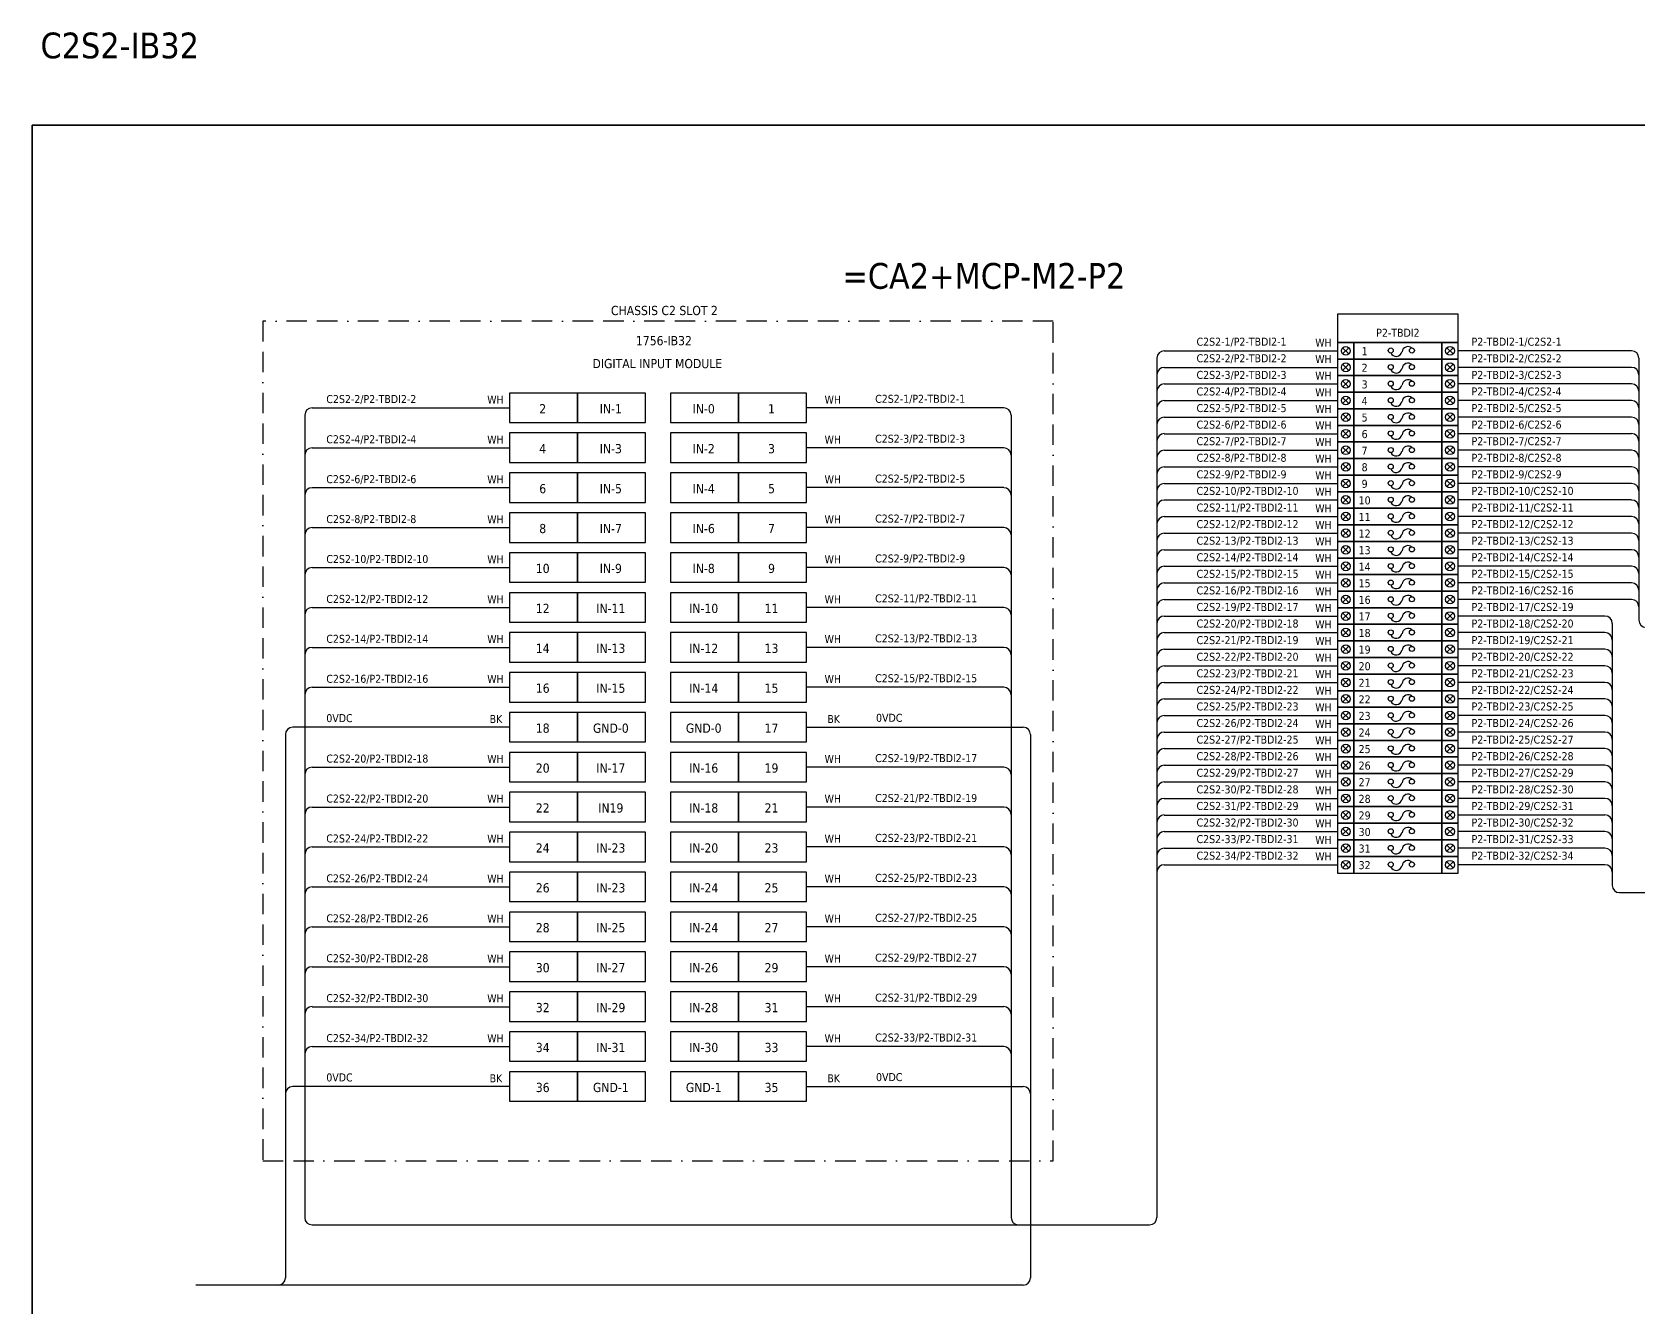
# Model space of a CAD drawing. Header units: millimetres. Extents: x 0 to 54213, y -3004 to 2820.
# Drawn here: x 8387 to 10385, y -1770 to -184 of the extents above; entities that cross this region are included whole.
import ezdxf
from ezdxf.enums import TextEntityAlignment as Align

# ---------------------------------------------------------------- set-up
doc = ezdxf.new("R2010")
doc.units = ezdxf.units.MM
doc.linetypes.add('BORDERX2', pattern=[88.9, 25.4, -12.7, 25.4, -12.7, 0, -12.7])
doc.layers.add('HELPPOINT', color=7, linetype='Continuous')
doc.layers.add('x01001-FrameArea', color=2, linetype='BORDERX2')
for name, color, linetype, lineweight in [('IE-EQUIP', 253, 'Continuous', 25), ('IE-WIRE', 7, 'Continuous', 25), ('power', 7, 'Continuous', 25)]:
    doc.layers.add(name, color=color, linetype=linetype, lineweight=lineweight)
doc.styles.add('Tahoma', font='')
doc.styles.get('Tahoma').set_extended_font_data('Tahoma')

msp = doc.modelspace()

# ---------------------------------------------------------------- linework, layer by layer
at = {"color": 1, "ltscale": 25.4}
for p, q in [((10023.8, -576.7), (10016.2, -584.4)), ((10016.2, -576.7), (10023.8, -584.4)), ((10145.9, -576.7), (10153.6, -584.4)), ((10153.6, -576.7), (10145.9, -584.4)), ((10023.8, -597.3), (10016.2, -605)), ((10016.2, -597.3), (10023.8, -605)), ((10145.9, -597.3), (10153.6, -605)), ((10153.6, -597.3), (10145.9, -605)), ((10023.8, -617.9), (10016.2, -625.6)), ((10016.2, -617.9), (10023.8, -625.6)), ((10145.9, -617.9), (10153.6, -625.6)), ((10153.6, -617.9), (10145.9, -625.6)), ((10023.8, -638.5), (10016.2, -646.2)), ((10016.2, -638.5), (10023.8, -646.2)), ((10145.9, -638.5), (10153.6, -646.2)), ((10153.6, -638.5), (10145.9, -646.2)), ((10023.8, -659.1), (10016.2, -666.8)), ((10016.2, -659.1), (10023.8, -666.8)), ((10145.9, -659.1), (10153.6, -666.8)), ((10153.6, -659.1), (10145.9, -666.8)), ((10023.8, -679.7), (10016.2, -687.4)), ((10016.2, -679.7), (10023.8, -687.4)), ((10145.9, -679.7), (10153.6, -687.4)), ((10153.6, -679.7), (10145.9, -687.4)), ((10023.8, -700.4), (10016.2, -708)), ((10016.2, -700.4), (10023.8, -708)), ((10145.9, -700.4), (10153.6, -708)), ((10153.6, -700.4), (10145.9, -708)), ((10023.8, -721), (10016.2, -728.6)), ((10016.2, -721), (10023.8, -728.6)), ((10145.9, -721), (10153.6, -728.6)), ((10153.6, -721), (10145.9, -728.6)), ((10023.8, -741.6), (10016.2, -749.3)), ((10016.2, -741.6), (10023.8, -749.3)), ((10145.9, -741.6), (10153.6, -749.3)), ((10153.6, -741.6), (10145.9, -749.3)), ((10023.8, -762.2), (10016.2, -769.9)), ((10016.2, -762.2), (10023.8, -769.9)), ((10145.9, -762.2), (10153.6, -769.9)), ((10153.6, -762.2), (10145.9, -769.9)), ((10023.8, -782.8), (10016.2, -790.5)), ((10016.2, -782.8), (10023.8, -790.5)), ((10145.9, -782.8), (10153.6, -790.5)), ((10153.6, -782.8), (10145.9, -790.5)), ((10023.8, -803.4), (10016.2, -811.1)), ((10016.2, -803.4), (10023.8, -811.1)), ((10145.9, -803.4), (10153.6, -811.1)), ((10153.6, -803.4), (10145.9, -811.1)), ((10023.8, -824), (10016.2, -831.7)), ((10016.2, -824), (10023.8, -831.7)), ((10145.9, -824), (10153.6, -831.7)), ((10153.6, -824), (10145.9, -831.7)), ((10023.8, -844.6), (10016.2, -852.3)), ((10016.2, -844.6), (10023.8, -852.3)), ((10145.9, -844.6), (10153.6, -852.3)), ((10153.6, -844.6), (10145.9, -852.3)), ((10023.8, -865.3), (10016.2, -872.9)), ((10016.2, -865.3), (10023.8, -872.9)), ((10145.9, -865.3), (10153.6, -872.9)), ((10153.6, -865.3), (10145.9, -872.9)), ((10023.8, -885.9), (10016.2, -893.5)), ((10016.2, -885.9), (10023.8, -893.5)), ((10145.9, -885.9), (10153.6, -893.5)), ((10153.6, -885.9), (10145.9, -893.5)), ((10023.8, -906.5), (10016.2, -914.1)), ((10016.2, -906.5), (10023.8, -914.1)), ((10145.9, -906.5), (10153.6, -914.1)), ((10153.6, -906.5), (10145.9, -914.1)), ((10023.8, -927.1), (10016.2, -934.8)), ((10016.2, -927.1), (10023.8, -934.8)), ((10145.9, -927.1), (10153.6, -934.8)), ((10153.6, -927.1), (10145.9, -934.8)), ((10023.8, -947.7), (10016.2, -955.4)), ((10016.2, -947.7), (10023.8, -955.4)), ((10145.9, -947.7), (10153.6, -955.4)), ((10153.6, -947.7), (10145.9, -955.4)), ((10023.8, -968.3), (10016.2, -976)), ((10016.2, -968.3), (10023.8, -976)), ((10145.9, -968.3), (10153.6, -976)), ((10153.6, -968.3), (10145.9, -976)), ((10023.8, -988.9), (10016.2, -996.6)), ((10016.2, -988.9), (10023.8, -996.6)), ((10145.9, -988.9), (10153.6, -996.6)), ((10153.6, -988.9), (10145.9, -996.6)), ((10023.8, -1009.5), (10016.2, -1017.2)), ((10016.2, -1009.5), (10023.8, -1017.2)), ((10145.9, -1009.5), (10153.6, -1017.2)), ((10153.6, -1009.5), (10145.9, -1017.2)), ((10023.8, -1030.1), (10016.2, -1037.8)), ((10016.2, -1030.1), (10023.8, -1037.8)), ((10145.9, -1030.1), (10153.6, -1037.8)), ((10153.6, -1030.1), (10145.9, -1037.8)), ((10023.8, -1050.8), (10016.2, -1058.4)), ((10016.2, -1050.8), (10023.8, -1058.4)), ((10145.9, -1050.8), (10153.6, -1058.4)), ((10153.6, -1050.8), (10145.9, -1058.4)), ((10023.8, -1071.4), (10016.2, -1079)), ((10016.2, -1071.4), (10023.8, -1079)), ((10145.9, -1071.4), (10153.6, -1079)), ((10153.6, -1071.4), (10145.9, -1079)), ((10023.8, -1092), (10016.2, -1099.7)), ((10016.2, -1092), (10023.8, -1099.7)), ((10145.9, -1092), (10153.6, -1099.7)), ((10153.6, -1092), (10145.9, -1099.7)), ((10023.8, -1112.6), (10016.2, -1120.3)), ((10016.2, -1112.6), (10023.8, -1120.3)), ((10145.9, -1112.6), (10153.6, -1120.3)), ((10153.6, -1112.6), (10145.9, -1120.3)), ((10023.8, -1133.2), (10016.2, -1140.9)), ((10016.2, -1133.2), (10023.8, -1140.9)), ((10145.9, -1133.2), (10153.6, -1140.9)), ((10153.6, -1133.2), (10145.9, -1140.9)), ((10023.8, -1153.8), (10016.2, -1161.5)), ((10016.2, -1153.8), (10023.8, -1161.5)), ((10145.9, -1153.8), (10153.6, -1161.5)), ((10153.6, -1153.8), (10145.9, -1161.5)), ((10023.8, -1174.4), (10016.2, -1182.1)), ((10016.2, -1174.4), (10023.8, -1182.1)), ((10145.9, -1174.4), (10153.6, -1182.1)), ((10153.6, -1174.4), (10145.9, -1182.1)), ((10023.8, -1195), (10016.2, -1202.7)), ((10016.2, -1195), (10023.8, -1202.7)), ((10145.9, -1195), (10153.6, -1202.7)), ((10153.6, -1195), (10145.9, -1202.7)), ((10023.8, -1215.7), (10016.2, -1223.3)), ((10016.2, -1215.7), (10023.8, -1223.3)), ((10145.9, -1215.7), (10153.6, -1223.3)), ((10153.6, -1215.7), (10145.9, -1223.3))]:
    msp.add_line(p, q, dxfattribs=at)
at = {"color": 4, "ltscale": 25.4}
msp.add_lwpolyline([(10009.7, -570.2), (10160, -570.2), (10160, -535), (10009.7, -535)], close=True, dxfattribs=at)
at = {"color": 1, "ltscale": 25.4}
for points in [[(10009.7, -590.8), (10030.3, -590.8), (10030.3, -570.2), (10009.7, -570.2)], [(10030.3, -590.8), (10139.4, -590.8), (10139.4, -570.2), (10030.3, -570.2)], [(10139.4, -590.8), (10160, -590.8), (10160, -570.2), (10139.4, -570.2)], [(10009.7, -611.4), (10030.3, -611.4), (10030.3, -590.8), (10009.7, -590.8)], [(10030.3, -611.4), (10139.4, -611.4), (10139.4, -590.8), (10030.3, -590.8)], [(10139.4, -611.4), (10160, -611.4), (10160, -590.8), (10139.4, -590.8)], [(10009.7, -632.1), (10030.3, -632.1), (10030.3, -611.4), (10009.7, -611.4)], [(10030.3, -632.1), (10139.4, -632.1), (10139.4, -611.4), (10030.3, -611.4)], [(10139.4, -632.1), (10160, -632.1), (10160, -611.4), (10139.4, -611.4)], [(10009.7, -652.7), (10030.3, -652.7), (10030.3, -632.1), (10009.7, -632.1)], [(10030.3, -652.7), (10139.4, -652.7), (10139.4, -632.1), (10030.3, -632.1)], [(10139.4, -652.7), (10160, -652.7), (10160, -632.1), (10139.4, -632.1)], [(10009.7, -673.3), (10030.3, -673.3), (10030.3, -652.7), (10009.7, -652.7)], [(10030.3, -673.3), (10139.4, -673.3), (10139.4, -652.7), (10030.3, -652.7)], [(10139.4, -673.3), (10160, -673.3), (10160, -652.7), (10139.4, -652.7)], [(10009.7, -693.9), (10030.3, -693.9), (10030.3, -673.3), (10009.7, -673.3)], [(10030.3, -693.9), (10139.4, -693.9), (10139.4, -673.3), (10030.3, -673.3)], [(10139.4, -693.9), (10160, -693.9), (10160, -673.3), (10139.4, -673.3)], [(10009.7, -714.5), (10030.3, -714.5), (10030.3, -693.9), (10009.7, -693.9)], [(10030.3, -714.5), (10139.4, -714.5), (10139.4, -693.9), (10030.3, -693.9)], [(10139.4, -714.5), (10160, -714.5), (10160, -693.9), (10139.4, -693.9)], [(10009.7, -735.1), (10030.3, -735.1), (10030.3, -714.5), (10009.7, -714.5)], [(10030.3, -735.1), (10139.4, -735.1), (10139.4, -714.5), (10030.3, -714.5)], [(10139.4, -735.1), (10160, -735.1), (10160, -714.5), (10139.4, -714.5)], [(10009.7, -755.7), (10030.3, -755.7), (10030.3, -735.1), (10009.7, -735.1)], [(10030.3, -755.7), (10139.4, -755.7), (10139.4, -735.1), (10030.3, -735.1)], [(10139.4, -755.7), (10160, -755.7), (10160, -735.1), (10139.4, -735.1)], [(10009.7, -776.3), (10030.3, -776.3), (10030.3, -755.7), (10009.7, -755.7)], [(10030.3, -776.3), (10139.4, -776.3), (10139.4, -755.7), (10030.3, -755.7)], [(10139.4, -776.3), (10160, -776.3), (10160, -755.7), (10139.4, -755.7)], [(10009.7, -796.9), (10030.3, -796.9), (10030.3, -776.3), (10009.7, -776.3)], [(10030.3, -796.9), (10139.4, -796.9), (10139.4, -776.3), (10030.3, -776.3)], [(10139.4, -796.9), (10160, -796.9), (10160, -776.3), (10139.4, -776.3)], [(10009.7, -817.6), (10030.3, -817.6), (10030.3, -796.9), (10009.7, -796.9)], [(10030.3, -817.6), (10139.4, -817.6), (10139.4, -796.9), (10030.3, -796.9)], [(10139.4, -817.6), (10160, -817.6), (10160, -796.9), (10139.4, -796.9)], [(10009.7, -838.2), (10030.3, -838.2), (10030.3, -817.6), (10009.7, -817.6)], [(10030.3, -838.2), (10139.4, -838.2), (10139.4, -817.6), (10030.3, -817.6)], [(10139.4, -838.2), (10160, -838.2), (10160, -817.6), (10139.4, -817.6)], [(10009.7, -858.8), (10030.3, -858.8), (10030.3, -838.2), (10009.7, -838.2)], [(10030.3, -858.8), (10139.4, -858.8), (10139.4, -838.2), (10030.3, -838.2)], [(10139.4, -858.8), (10160, -858.8), (10160, -838.2), (10139.4, -838.2)], [(10009.7, -879.4), (10030.3, -879.4), (10030.3, -858.8), (10009.7, -858.8)], [(10030.3, -879.4), (10139.4, -879.4), (10139.4, -858.8), (10030.3, -858.8)], [(10139.4, -879.4), (10160, -879.4), (10160, -858.8), (10139.4, -858.8)], [(10009.7, -900), (10030.3, -900), (10030.3, -879.4), (10009.7, -879.4)], [(10030.3, -900), (10139.4, -900), (10139.4, -879.4), (10030.3, -879.4)], [(10139.4, -900), (10160, -900), (10160, -879.4), (10139.4, -879.4)], [(10009.7, -920.6), (10030.3, -920.6), (10030.3, -900), (10009.7, -900)], [(10030.3, -920.6), (10139.4, -920.6), (10139.4, -900), (10030.3, -900)], [(10139.4, -920.6), (10160, -920.6), (10160, -900), (10139.4, -900)], [(10009.7, -941.2), (10030.3, -941.2), (10030.3, -920.6), (10009.7, -920.6)], [(10030.3, -941.2), (10139.4, -941.2), (10139.4, -920.6), (10030.3, -920.6)], [(10139.4, -941.2), (10160, -941.2), (10160, -920.6), (10139.4, -920.6)], [(10009.7, -961.8), (10030.3, -961.8), (10030.3, -941.2), (10009.7, -941.2)], [(10030.3, -961.8), (10139.4, -961.8), (10139.4, -941.2), (10030.3, -941.2)], [(10139.4, -961.8), (10160, -961.8), (10160, -941.2), (10139.4, -941.2)], [(10009.7, -982.5), (10030.3, -982.5), (10030.3, -961.8), (10009.7, -961.8)], [(10030.3, -982.5), (10139.4, -982.5), (10139.4, -961.8), (10030.3, -961.8)], [(10139.4, -982.5), (10160, -982.5), (10160, -961.8), (10139.4, -961.8)], [(10009.7, -1003.1), (10030.3, -1003.1), (10030.3, -982.5), (10009.7, -982.5)], [(10030.3, -1003.1), (10139.4, -1003.1), (10139.4, -982.5), (10030.3, -982.5)], [(10139.4, -1003.1), (10160, -1003.1), (10160, -982.5), (10139.4, -982.5)], [(10009.7, -1023.7), (10030.3, -1023.7), (10030.3, -1003.1), (10009.7, -1003.1)], [(10030.3, -1023.7), (10139.4, -1023.7), (10139.4, -1003.1), (10030.3, -1003.1)], [(10139.4, -1023.7), (10160, -1023.7), (10160, -1003.1), (10139.4, -1003.1)], [(10009.7, -1044.3), (10030.3, -1044.3), (10030.3, -1023.7), (10009.7, -1023.7)], [(10030.3, -1044.3), (10139.4, -1044.3), (10139.4, -1023.7), (10030.3, -1023.7)], [(10139.4, -1044.3), (10160, -1044.3), (10160, -1023.7), (10139.4, -1023.7)], [(10009.7, -1064.9), (10030.3, -1064.9), (10030.3, -1044.3), (10009.7, -1044.3)], [(10030.3, -1064.9), (10139.4, -1064.9), (10139.4, -1044.3), (10030.3, -1044.3)], [(10139.4, -1064.9), (10160, -1064.9), (10160, -1044.3), (10139.4, -1044.3)], [(10009.7, -1085.5), (10030.3, -1085.5), (10030.3, -1064.9), (10009.7, -1064.9)], [(10030.3, -1085.5), (10139.4, -1085.5), (10139.4, -1064.9), (10030.3, -1064.9)], [(10139.4, -1085.5), (10160, -1085.5), (10160, -1064.9), (10139.4, -1064.9)], [(10009.7, -1106.1), (10030.3, -1106.1), (10030.3, -1085.5), (10009.7, -1085.5)], [(10030.3, -1106.1), (10139.4, -1106.1), (10139.4, -1085.5), (10030.3, -1085.5)], [(10139.4, -1106.1), (10160, -1106.1), (10160, -1085.5), (10139.4, -1085.5)], [(10009.7, -1126.7), (10030.3, -1126.7), (10030.3, -1106.1), (10009.7, -1106.1)], [(10030.3, -1126.7), (10139.4, -1126.7), (10139.4, -1106.1), (10030.3, -1106.1)], [(10139.4, -1126.7), (10160, -1126.7), (10160, -1106.1), (10139.4, -1106.1)], [(10009.7, -1147.3), (10030.3, -1147.3), (10030.3, -1126.7), (10009.7, -1126.7)], [(10030.3, -1147.3), (10139.4, -1147.3), (10139.4, -1126.7), (10030.3, -1126.7)], [(10139.4, -1147.3), (10160, -1147.3), (10160, -1126.7), (10139.4, -1126.7)], [(10009.7, -1168), (10030.3, -1168), (10030.3, -1147.3), (10009.7, -1147.3)], [(10030.3, -1168), (10139.4, -1168), (10139.4, -1147.3), (10030.3, -1147.3)], [(10139.4, -1168), (10160, -1168), (10160, -1147.3), (10139.4, -1147.3)], [(10009.7, -1188.6), (10030.3, -1188.6), (10030.3, -1168), (10009.7, -1168)], [(10030.3, -1188.6), (10139.4, -1188.6), (10139.4, -1168), (10030.3, -1168)], [(10139.4, -1188.6), (10160, -1188.6), (10160, -1168), (10139.4, -1168)], [(10009.7, -1209.2), (10030.3, -1209.2), (10030.3, -1188.6), (10009.7, -1188.6)], [(10030.3, -1209.2), (10139.4, -1209.2), (10139.4, -1188.6), (10030.3, -1188.6)], [(10139.4, -1209.2), (10160, -1209.2), (10160, -1188.6), (10139.4, -1188.6)], [(10009.7, -1229.8), (10030.3, -1229.8), (10030.3, -1209.2), (10009.7, -1209.2)], [(10030.3, -1229.8), (10139.4, -1229.8), (10139.4, -1209.2), (10030.3, -1209.2)], [(10139.4, -1229.8), (10160, -1229.8), (10160, -1209.2), (10139.4, -1209.2)]]:
    msp.add_lwpolyline(points, close=True, dxfattribs=at)
for centre in [(10020, -580.5), (10149.7, -580.5), (10020, -601.1), (10149.7, -601.1), (10020, -621.7), (10149.7, -621.7), (10020, -642.4), (10149.7, -642.4), (10020, -663), (10149.7, -663), (10020, -683.6), (10149.7, -683.6), (10020, -704.2), (10149.7, -704.2), (10020, -724.8), (10149.7, -724.8), (10020, -745.4), (10149.7, -745.4), (10020, -766), (10149.7, -766), (10020, -786.6), (10149.7, -786.6), (10020, -807.3), (10149.7, -807.3), (10020, -827.9), (10149.7, -827.9), (10020, -848.5), (10149.7, -848.5), (10020, -869.1), (10149.7, -869.1), (10020, -889.7), (10149.7, -889.7), (10020, -910.3), (10149.7, -910.3), (10020, -930.9), (10149.7, -930.9), (10020, -951.5), (10149.7, -951.5), (10020, -972.1), (10149.7, -972.1), (10020, -992.8), (10149.7, -992.8), (10020, -1013.4), (10149.7, -1013.4), (10020, -1034), (10149.7, -1034), (10020, -1054.6), (10149.7, -1054.6), (10020, -1075.2), (10149.7, -1075.2), (10020, -1095.8), (10149.7, -1095.8), (10020, -1116.4), (10149.7, -1116.4), (10020, -1137), (10149.7, -1137), (10020, -1157.7), (10149.7, -1157.7), (10020, -1178.3), (10149.7, -1178.3), (10020, -1198.9), (10149.7, -1198.9), (10020, -1219.5), (10149.7, -1219.5)]:
    msp.add_circle(centre, 5.42, dxfattribs=at)
at = {"layer": 'HELPPOINT', "color": 4, "lineweight": 35}
for p, q in [((8386.6, -3004.2), (8386.6, -300)), ((8386.6, -300), (12279.9, -300)), ((8386.6, -3004.2), (8386.6, -300)), ((8386.6, -300), (12279.9, -300))]:
    msp.add_line(p, q, dxfattribs=at)
at = {"layer": 'IE-EQUIP', "linetype": 'Continuous', "ltscale": 25.4}
for points in [[(8980, -669.8), (9064.7, -669.8), (9064.7, -633.1), (8980, -633.1)], [(9064.7, -669.8), (9149.3, -669.8), (9149.3, -633.1), (9064.7, -633.1)], [(9180.2, -669.8), (9264.8, -669.8), (9264.8, -633.1), (9180.2, -633.1)], [(9264.8, -669.8), (9349.5, -669.8), (9349.5, -633.1), (9264.8, -633.1)], [(8980, -719.4), (9064.7, -719.4), (9064.7, -682.7), (8980, -682.7)], [(9064.7, -719.4), (9149.3, -719.4), (9149.3, -682.7), (9064.7, -682.7)], [(9180.2, -719.4), (9264.8, -719.4), (9264.8, -682.7), (9180.2, -682.7)], [(9264.8, -719.4), (9349.5, -719.4), (9349.5, -682.7), (9264.8, -682.7)], [(8980, -769.1), (9064.7, -769.1), (9064.7, -732.4), (8980, -732.4)], [(9064.7, -769.1), (9149.3, -769.1), (9149.3, -732.4), (9064.7, -732.4)], [(9180.2, -769.1), (9264.8, -769.1), (9264.8, -732.4), (9180.2, -732.4)], [(9264.8, -769.1), (9349.5, -769.1), (9349.5, -732.4), (9264.8, -732.4)], [(8980, -818.7), (9064.7, -818.7), (9064.7, -782), (8980, -782)], [(9064.7, -818.7), (9149.3, -818.7), (9149.3, -782), (9064.7, -782)], [(9180.2, -818.7), (9264.8, -818.7), (9264.8, -782), (9180.2, -782)], [(9264.8, -818.7), (9349.5, -818.7), (9349.5, -782), (9264.8, -782)], [(8980, -868.3), (9064.7, -868.3), (9064.7, -831.6), (8980, -831.6)], [(9064.7, -868.3), (9149.3, -868.3), (9149.3, -831.6), (9064.7, -831.6)], [(9180.2, -868.3), (9264.8, -868.3), (9264.8, -831.6), (9180.2, -831.6)], [(9264.8, -868.3), (9349.5, -868.3), (9349.5, -831.6), (9264.8, -831.6)], [(8980, -918), (9064.7, -918), (9064.7, -881.3), (8980, -881.3)], [(9064.7, -918), (9149.3, -918), (9149.3, -881.3), (9064.7, -881.3)], [(9180.2, -918), (9264.8, -918), (9264.8, -881.3), (9180.2, -881.3)], [(9264.8, -918), (9349.5, -918), (9349.5, -881.3), (9264.8, -881.3)], [(8980, -967.6), (9064.7, -967.6), (9064.7, -930.9), (8980, -930.9)], [(9064.7, -967.6), (9149.3, -967.6), (9149.3, -930.9), (9064.7, -930.9)], [(9180.2, -967.6), (9264.8, -967.6), (9264.8, -930.9), (9180.2, -930.9)], [(9264.8, -967.6), (9349.5, -967.6), (9349.5, -930.9), (9264.8, -930.9)], [(8980, -1017.2), (9064.7, -1017.2), (9064.7, -980.5), (8980, -980.5)], [(9064.7, -1017.2), (9149.3, -1017.2), (9149.3, -980.5), (9064.7, -980.5)], [(9180.2, -1017.2), (9264.8, -1017.2), (9264.8, -980.5), (9180.2, -980.5)], [(9264.8, -1017.2), (9349.5, -1017.2), (9349.5, -980.5), (9264.8, -980.5)], [(8980, -1066.9), (9064.7, -1066.9), (9064.7, -1030.2), (8980, -1030.2)], [(9064.7, -1066.9), (9149.3, -1066.9), (9149.3, -1030.2), (9064.7, -1030.2)], [(9180.2, -1066.9), (9264.8, -1066.9), (9264.8, -1030.2), (9180.2, -1030.2)], [(9264.8, -1066.9), (9349.5, -1066.9), (9349.5, -1030.2), (9264.8, -1030.2)], [(8980, -1116.5), (9064.7, -1116.5), (9064.7, -1079.8), (8980, -1079.8)], [(9064.7, -1116.5), (9149.3, -1116.5), (9149.3, -1079.8), (9064.7, -1079.8)], [(9180.2, -1116.5), (9264.8, -1116.5), (9264.8, -1079.8), (9180.2, -1079.8)], [(9264.8, -1116.5), (9349.5, -1116.5), (9349.5, -1079.8), (9264.8, -1079.8)], [(8980, -1166.1), (9064.7, -1166.1), (9064.7, -1129.4), (8980, -1129.4)], [(9064.7, -1166.1), (9149.3, -1166.1), (9149.3, -1129.4), (9064.7, -1129.4)], [(9180.2, -1166.1), (9264.8, -1166.1), (9264.8, -1129.4), (9180.2, -1129.4)], [(9264.8, -1166.1), (9349.5, -1166.1), (9349.5, -1129.4), (9264.8, -1129.4)], [(8980, -1215.8), (9064.7, -1215.8), (9064.7, -1179.1), (8980, -1179.1)], [(9064.7, -1215.8), (9149.3, -1215.8), (9149.3, -1179.1), (9064.7, -1179.1)], [(9180.2, -1215.8), (9264.8, -1215.8), (9264.8, -1179.1), (9180.2, -1179.1)], [(9264.8, -1215.8), (9349.5, -1215.8), (9349.5, -1179.1), (9264.8, -1179.1)], [(8980, -1265.4), (9064.7, -1265.4), (9064.7, -1228.7), (8980, -1228.7)], [(9064.7, -1265.4), (9149.3, -1265.4), (9149.3, -1228.7), (9064.7, -1228.7)], [(9180.2, -1265.4), (9264.8, -1265.4), (9264.8, -1228.7), (9180.2, -1228.7)], [(9264.8, -1265.4), (9349.5, -1265.4), (9349.5, -1228.7), (9264.8, -1228.7)], [(8980, -1315), (9064.7, -1315), (9064.7, -1278.3), (8980, -1278.3)], [(9064.7, -1315), (9149.3, -1315), (9149.3, -1278.3), (9064.7, -1278.3)], [(9180.2, -1315), (9264.8, -1315), (9264.8, -1278.3), (9180.2, -1278.3)], [(9264.8, -1315), (9349.5, -1315), (9349.5, -1278.3), (9264.8, -1278.3)], [(8980, -1364.7), (9064.7, -1364.7), (9064.7, -1328), (8980, -1328)], [(9064.7, -1364.7), (9149.3, -1364.7), (9149.3, -1328), (9064.7, -1328)], [(9180.2, -1364.7), (9264.8, -1364.7), (9264.8, -1328), (9180.2, -1328)], [(9264.8, -1364.7), (9349.5, -1364.7), (9349.5, -1328), (9264.8, -1328)], [(8980, -1414.3), (9064.7, -1414.3), (9064.7, -1377.6), (8980, -1377.6)], [(9064.7, -1414.3), (9149.3, -1414.3), (9149.3, -1377.6), (9064.7, -1377.6)], [(9180.2, -1414.3), (9264.8, -1414.3), (9264.8, -1377.6), (9180.2, -1377.6)], [(9264.8, -1414.3), (9349.5, -1414.3), (9349.5, -1377.6), (9264.8, -1377.6)], [(8980, -1463.9), (9064.7, -1463.9), (9064.7, -1427.2), (8980, -1427.2)], [(9064.7, -1463.9), (9149.3, -1463.9), (9149.3, -1427.2), (9064.7, -1427.2)], [(9180.2, -1463.9), (9264.8, -1463.9), (9264.8, -1427.2), (9180.2, -1427.2)], [(9264.8, -1463.9), (9349.5, -1463.9), (9349.5, -1427.2), (9264.8, -1427.2)], [(8980, -1513.6), (9064.7, -1513.6), (9064.7, -1476.9), (8980, -1476.9)], [(9064.7, -1513.6), (9149.3, -1513.6), (9149.3, -1476.9), (9064.7, -1476.9)], [(9180.2, -1513.6), (9264.8, -1513.6), (9264.8, -1476.9), (9180.2, -1476.9)], [(9264.8, -1513.6), (9349.5, -1513.6), (9349.5, -1476.9), (9264.8, -1476.9)]]:
    msp.add_lwpolyline(points, close=True, dxfattribs=at)
at = {"layer": 'IE-WIRE', "color": 4, "ltscale": 25.4}
for p, q in [((9785.2, -589.7), (9785.2, -1658.1)), ((9794.3, -580.5), (10009.7, -580.5)), ((10375.4, -580.5), (10160, -580.5)), ((10384.5, -589.7), (10384.5, -915.4)), ((9794.3, -601.1), (10009.7, -601.1)), ((10375.4, -601.1), (10160, -601.1)), ((9794.3, -621.7), (10009.7, -621.7)), ((10375.4, -621.7), (10160, -621.7)), ((8734.8, -651.5), (8980, -651.5)), ((9594.8, -651.5), (9349.5, -651.5)), ((9794.3, -642.4), (10009.7, -642.4)), ((10375.4, -642.4), (10160, -642.4)), ((8725.6, -660.6), (8725.6, -1658.1)), ((9603.9, -660.6), (9603.9, -1658.1)), ((9794.3, -663), (10009.7, -663)), ((10375.4, -663), (10160, -663)), ((9794.3, -683.6), (10009.7, -683.6)), ((10375.4, -683.6), (10160, -683.6)), ((8734.8, -701.1), (8980, -701.1)), ((9594.8, -701.1), (9349.5, -701.1)), ((9794.3, -704.2), (10009.7, -704.2)), ((10375.4, -704.2), (10160, -704.2)), ((9794.3, -724.8), (10009.7, -724.8)), ((10375.4, -724.8), (10160, -724.8)), ((8734.8, -750.7), (8980, -750.7)), ((9594.8, -750.7), (9349.5, -750.7)), ((9794.3, -745.4), (10009.7, -745.4)), ((10375.4, -745.4), (10160, -745.4)), ((9794.3, -766), (10009.7, -766)), ((10375.4, -766), (10160, -766)), ((9794.3, -786.6), (10009.7, -786.6)), ((10375.4, -786.6), (10160, -786.6)), ((8734.8, -800.4), (8980, -800.4)), ((9594.8, -800.4), (9349.5, -800.4)), ((9794.3, -807.3), (10009.7, -807.3)), ((10375.4, -807.3), (10160, -807.3)), ((9794.3, -827.9), (10009.7, -827.9)), ((10375.4, -827.9), (10160, -827.9)), ((8734.8, -850), (8980, -850)), ((9594.8, -850), (9349.5, -850)), ((9794.3, -848.5), (10009.7, -848.5)), ((10375.4, -848.5), (10160, -848.5)), ((9794.3, -869.1), (10009.7, -869.1)), ((10375.4, -869.1), (10160, -869.1)), ((9794.3, -889.7), (10009.7, -889.7)), ((10375.4, -889.7), (10160, -889.7)), ((8734.8, -899.6), (8980, -899.6)), ((9594.8, -899.6), (9349.5, -899.6)), ((9794.3, -910.3), (10009.7, -910.3)), ((10342.3, -910.3), (10160, -910.3)), ((9794.3, -930.9), (10009.7, -930.9)), ((10342.3, -930.9), (10160, -930.9)), ((10351.4, -919.5), (10351.4, -1245.2)), ((8734.8, -949.3), (8980, -949.3)), ((9594.8, -949.3), (9349.5, -949.3)), ((9794.3, -951.5), (10009.7, -951.5)), ((10342.3, -951.5), (10160, -951.5)), ((9794.3, -972.1), (10009.7, -972.1)), ((10342.3, -972.1), (10160, -972.1)), ((8734.8, -998.9), (8980, -998.9)), ((9594.8, -998.9), (9349.5, -998.9)), ((9794.3, -992.8), (10009.7, -992.8)), ((10342.3, -992.8), (10160, -992.8)), ((9794.3, -1013.4), (10009.7, -1013.4)), ((10342.3, -1013.4), (10160, -1013.4)), ((9794.3, -1034), (10009.7, -1034)), ((10342.3, -1034), (10160, -1034)), ((9794.3, -1054.6), (10009.7, -1054.6)), ((10342.3, -1054.6), (10160, -1054.6)), ((9794.3, -1075.2), (10009.7, -1075.2)), ((10342.3, -1075.2), (10160, -1075.2)), ((8734.8, -1098.2), (8980, -1098.2)), ((9594.8, -1098.2), (9349.5, -1098.2)), ((9794.3, -1095.8), (10009.7, -1095.8)), ((10342.3, -1095.8), (10160, -1095.8)), ((9794.3, -1116.4), (10009.7, -1116.4)), ((10342.3, -1116.4), (10160, -1116.4)), ((9794.3, -1137), (10009.7, -1137)), ((10342.3, -1137), (10160, -1137)), ((8734.8, -1147.8), (8980, -1147.8)), ((9594.8, -1147.8), (9349.5, -1147.8)), ((9794.3, -1157.7), (10009.7, -1157.7)), ((10342.3, -1157.7), (10160, -1157.7)), ((9794.3, -1178.3), (10009.7, -1178.3)), ((10342.3, -1178.3), (10160, -1178.3)), ((8734.8, -1197.4), (8980, -1197.4)), ((9594.8, -1197.4), (9349.5, -1197.4)), ((9794.3, -1198.9), (10009.7, -1198.9)), ((10342.3, -1198.9), (10160, -1198.9)), ((9794.3, -1219.5), (10009.7, -1219.5)), ((10342.3, -1219.5), (10160, -1219.5)), ((8734.8, -1247.1), (8980, -1247.1)), ((9594.8, -1247.1), (9349.5, -1247.1)), ((8734.8, -1296.7), (8980, -1296.7)), ((9594.8, -1296.7), (9349.5, -1296.7)), ((8734.8, -1346.3), (8980, -1346.3)), ((9594.8, -1346.3), (9349.5, -1346.3)), ((8734.8, -1396), (8980, -1396)), ((9594.8, -1396), (9349.5, -1396)), ((8734.8, -1445.6), (8980, -1445.6)), ((9594.8, -1445.6), (9349.5, -1445.6))]:
    msp.add_line(p, q, dxfattribs=at)
at = {"layer": 'IE-WIRE', "color": 7, "ltscale": 25.4}
for p, q in [((8701.5, -1057.7), (8701.5, -1733.3)), ((8980, -1048.5), (8710.6, -1048.5)), ((9349.5, -1048.5), (9618.9, -1048.5)), ((9628, -1057.7), (9628, -1733.3)), ((8980, -1495.2), (8710.6, -1495.2)), ((9349.5, -1495.2), (9618.9, -1495.2)), ((9619, -1742.2), (8590, -1742.2))]:
    msp.add_line(p, q, dxfattribs=at)
at = {"layer": 'IE-WIRE', "color": 4}
for p, q in [((10360.4, -1254.1), (10626.2, -1254.1)), ((8734.7, -1667.2), (9776, -1667.2))]:
    msp.add_line(p, q, dxfattribs=at)
at = {"layer": 'IE-WIRE', "color": 4, "ltscale": 25.4}
for centre, radius, start, end in [((9794.3, -589.7), 9.14, 90, 180), ((10375.4, -589.7), 9.14, 0, 90), ((9794.3, -610.3), 9.14, 90, 180), ((10375.4, -610.3), 9.14, 0, 90), ((9794.3, -630.9), 9.14, 90, 180), ((10375.4, -630.9), 9.14, 0, 90), ((8734.8, -660.6), 9.17, 90, 180), ((9594.8, -660.6), 9.17, 0, 90), ((9794.3, -651.5), 9.14, 90, 180), ((10375.4, -651.5), 9.14, 0, 90), ((9794.3, -672.1), 9.14, 90, 180), ((10375.4, -672.1), 9.14, 0, 90), ((9794.3, -692.7), 9.14, 90, 180), ((10375.4, -692.7), 9.14, 0, 90), ((8734.8, -710.3), 9.17, 90, 180), ((9594.8, -710.3), 9.17, 0, 90), ((9794.3, -713.3), 9.14, 90, 180), ((10375.4, -713.3), 9.14, 0, 90), ((9794.3, -733.9), 9.14, 90, 180), ((10375.4, -733.9), 9.14, 0, 90), ((8734.8, -759.9), 9.17, 90, 180), ((9594.8, -759.9), 9.17, 0, 90), ((9794.3, -754.6), 9.14, 90, 180), ((10375.4, -754.6), 9.14, 0, 90), ((9794.3, -775.2), 9.14, 90, 180), ((10375.4, -775.2), 9.14, 0, 90), ((9794.3, -795.8), 9.14, 90, 180), ((10375.4, -795.8), 9.14, 0, 90), ((8734.8, -809.5), 9.17, 90, 180), ((9594.8, -809.5), 9.17, 0, 90), ((9794.3, -816.4), 9.14, 90, 180), ((10375.4, -816.4), 9.14, 0, 90), ((9794.3, -837), 9.14, 90, 180), ((10375.4, -837), 9.14, 0, 90), ((8734.8, -859.2), 9.17, 90, 180), ((9594.8, -859.2), 9.17, 0, 90), ((9794.3, -857.6), 9.14, 90, 180), ((10375.4, -857.6), 9.14, 0, 90), ((9794.3, -878.2), 9.14, 90, 180), ((10375.4, -878.2), 9.14, 0, 90), ((9794.3, -898.8), 9.14, 90, 180), ((10375.4, -898.8), 9.14, 0, 90), ((8734.8, -908.8), 9.17, 90, 180), ((9594.8, -908.8), 9.17, 0, 90), ((9794.3, -919.5), 9.14, 90, 180), ((10342.3, -919.5), 9.14, 0, 90), ((9794.3, -940.1), 9.14, 90, 180), ((10342.3, -940.1), 9.14, 0, 90), ((8734.8, -958.4), 9.17, 90, 180), ((9594.8, -958.4), 9.17, 0, 90), ((9794.3, -960.7), 9.14, 90, 180), ((10342.3, -960.7), 9.14, 0, 90), ((9794.3, -981.3), 9.14, 90, 180), ((10342.3, -981.3), 9.14, 0, 90), ((8734.8, -1008.1), 9.17, 90, 180), ((9594.8, -1008.1), 9.17, 0, 90), ((9794.3, -1001.9), 9.14, 90, 180), ((10342.3, -1001.9), 9.14, 0, 90), ((9794.3, -1022.5), 9.14, 90, 180), ((10342.3, -1022.5), 9.14, 0, 90), ((9794.3, -1043.1), 9.14, 90, 180), ((10342.3, -1043.1), 9.14, 0, 90), ((9794.3, -1063.7), 9.14, 90, 180), ((10342.3, -1063.7), 9.14, 0, 90), ((9794.3, -1084.3), 9.14, 90, 180), ((10342.3, -1084.3), 9.14, 0, 90), ((8734.8, -1107.3), 9.17, 90, 180), ((9594.8, -1107.3), 9.17, 0, 90), ((9794.3, -1105), 9.14, 90, 180), ((10342.3, -1105), 9.14, 0, 90), ((9794.3, -1125.6), 9.14, 90, 180), ((10342.3, -1125.6), 9.14, 0, 90), ((9794.3, -1146.2), 9.14, 90, 180), ((10342.3, -1146.2), 9.14, 0, 90), ((8734.8, -1157), 9.17, 90, 180), ((9594.8, -1157), 9.17, 0, 90), ((9794.3, -1166.8), 9.14, 90, 180), ((10342.3, -1166.8), 9.14, 0, 90), ((9794.3, -1187.4), 9.14, 90, 180), ((10342.3, -1187.4), 9.14, 0, 90), ((8734.8, -1206.6), 9.17, 90, 180), ((9594.8, -1206.6), 9.17, 0, 90), ((9794.3, -1208), 9.14, 90, 180), ((10342.3, -1208), 9.14, 0, 90), ((9794.3, -1228.6), 9.14, 90, 180), ((10342.3, -1228.6), 9.14, 0, 90), ((8734.8, -1256.2), 9.17, 90, 180), ((9594.8, -1256.2), 9.17, 0, 90), ((8734.8, -1305.9), 9.17, 90, 180), ((9594.8, -1305.9), 9.17, 0, 90), ((8734.8, -1355.5), 9.17, 90, 180), ((9594.8, -1355.5), 9.17, 0, 90), ((8734.8, -1405.1), 9.17, 90, 180), ((9594.8, -1405.1), 9.17, 0, 90), ((8734.8, -1454.8), 9.17, 90, 180), ((9594.8, -1454.8), 9.17, 0, 90)]:
    msp.add_arc(centre, radius, start, end, dxfattribs=at)
at = {"layer": 'IE-WIRE', "color": 4}
for centre, radius, start, end in [((10393.5, -915.4), 8.96, 180, 270), ((10360.4, -1245.2), 8.96, 180, 270), ((8734.7, -1658.1), 9.14, 180, 270), ((9613.1, -1658.1), 9.14, 180, 270), ((9776, -1658.1), 9.14, 270, 0)]:
    msp.add_arc(centre, radius, start, end, dxfattribs=at)
at = {"layer": 'IE-WIRE', "color": 7, "ltscale": 25.4}
for centre, radius, start, end in [((8710.6, -1057.7), 9.14, 90, 180), ((9618.9, -1057.7), 9.14, 0, 90), ((8710.6, -1504.4), 9.14, 90, 180), ((9618.9, -1504.4), 9.14, 0, 90), ((8692.5, -1733.3), 8.96, 270, 0), ((9619, -1733.3), 8.96, 270, 0), ((9619, -1733.3), 8.96, 270, 0)]:
    msp.add_arc(centre, radius, start, end, dxfattribs=at)
at = {"layer": 'power', "color": 1, "ltscale": 25.4}
for centre in [(10076, -580.2), (10102.4, -580.2), (10076, -600.8), (10102.4, -600.8), (10076, -621.4), (10102.4, -621.4), (10076, -642), (10102.4, -642), (10076, -662.7), (10102.4, -662.7), (10076, -683.3), (10102.4, -683.3), (10076, -703.9), (10102.4, -703.9), (10076, -724.5), (10102.4, -724.5), (10076, -745.1), (10102.4, -745.1), (10076, -765.7), (10102.4, -765.7), (10076, -786.3), (10102.4, -786.3), (10076, -806.9), (10102.4, -806.9), (10076, -827.5), (10102.4, -827.5), (10076, -848.2), (10102.4, -848.2), (10076, -868.8), (10102.4, -868.8), (10076, -889.4), (10102.4, -889.4), (10076, -910), (10102.4, -910), (10076, -930.6), (10102.4, -930.6), (10076, -951.2), (10102.4, -951.2), (10076, -971.8), (10102.4, -971.8), (10076, -992.4), (10102.4, -992.4), (10076, -1013.1), (10102.4, -1013.1), (10076, -1033.7), (10102.4, -1033.7), (10076, -1054.3), (10102.4, -1054.3), (10076, -1074.9), (10102.4, -1074.9), (10076, -1095.5), (10102.4, -1095.5), (10076, -1116.1), (10102.4, -1116.1), (10076, -1136.7), (10102.4, -1136.7), (10076, -1157.3), (10102.4, -1157.3), (10076, -1177.9), (10102.4, -1177.9), (10076, -1198.6), (10102.4, -1198.6), (10076, -1219.2), (10102.4, -1219.2)]:
    msp.add_circle(centre, 3.16, dxfattribs=at)
for centre, radius, start, end in [((10097.6, -583), 7.66, 51.1309, 171.3254), ((10082.7, -580), 7.52, 206.1634, 346.0383), ((10097.6, -603.6), 7.66, 51.1309, 171.3254), ((10082.7, -600.7), 7.52, 206.1634, 346.0383), ((10097.6, -624.2), 7.66, 51.1309, 171.3254), ((10082.7, -621.3), 7.52, 206.1634, 346.0383), ((10097.6, -644.8), 7.66, 51.1309, 171.3254), ((10082.7, -641.9), 7.52, 206.1634, 346.0383), ((10097.6, -665.5), 7.66, 51.1309, 171.3254), ((10082.7, -662.5), 7.52, 206.1634, 346.0383), ((10097.6, -686.1), 7.66, 51.1309, 171.3254), ((10082.7, -683.1), 7.52, 206.1634, 346.0383), ((10097.6, -706.7), 7.66, 51.1309, 171.3254), ((10082.7, -703.7), 7.52, 206.1634, 346.0383), ((10082.7, -724.3), 7.52, 206.1634, 346.0383), ((10097.6, -727.3), 7.66, 51.1309, 171.3254), ((10082.7, -744.9), 7.52, 206.1634, 346.0383), ((10097.6, -747.9), 7.66, 51.1309, 171.3254), ((10082.7, -765.5), 7.52, 206.1634, 346.0383), ((10097.6, -768.5), 7.66, 51.1309, 171.3254), ((10082.7, -786.2), 7.52, 206.1634, 346.0383), ((10097.6, -789.1), 7.66, 51.1309, 171.3254), ((10082.7, -806.8), 7.52, 206.1634, 346.0383), ((10097.6, -809.7), 7.66, 51.1309, 171.3254), ((10082.7, -827.4), 7.52, 206.1634, 346.0383), ((10097.6, -830.4), 7.66, 51.1309, 171.3254), ((10082.7, -848), 7.52, 206.1634, 346.0383), ((10097.6, -851), 7.66, 51.1309, 171.3254), ((10082.7, -868.6), 7.52, 206.1634, 346.0383), ((10097.6, -871.6), 7.66, 51.1309, 171.3254), ((10082.7, -889.2), 7.52, 206.1634, 346.0383), ((10097.6, -892.2), 7.66, 51.1309, 171.3254), ((10082.7, -909.8), 7.52, 206.1634, 346.0383), ((10097.6, -912.8), 7.66, 51.1309, 171.3254), ((10082.7, -930.4), 7.52, 206.1634, 346.0383), ((10097.6, -933.4), 7.66, 51.1309, 171.3254), ((10082.7, -951.1), 7.52, 206.1634, 346.0383), ((10097.6, -954), 7.66, 51.1309, 171.3254), ((10082.7, -971.7), 7.52, 206.1634, 346.0383), ((10097.6, -974.6), 7.66, 51.1309, 171.3254), ((10082.7, -992.3), 7.52, 206.1634, 346.0383), ((10097.6, -995.2), 7.66, 51.1309, 171.3254), ((10082.7, -1012.9), 7.52, 206.1634, 346.0383), ((10097.6, -1015.9), 7.66, 51.1309, 171.3254), ((10082.7, -1033.5), 7.52, 206.1634, 346.0383), ((10097.6, -1036.5), 7.66, 51.1309, 171.3254), ((10082.7, -1054.1), 7.52, 206.1634, 346.0383), ((10097.6, -1057.1), 7.66, 51.1309, 171.3254), ((10082.7, -1074.7), 7.52, 206.1634, 346.0383), ((10097.6, -1077.7), 7.66, 51.1309, 171.3254), ((10082.7, -1095.3), 7.52, 206.1634, 346.0383), ((10097.6, -1098.3), 7.66, 51.1309, 171.3254), ((10082.7, -1115.9), 7.52, 206.1634, 346.0383), ((10097.6, -1118.9), 7.66, 51.1309, 171.3254), ((10082.7, -1136.6), 7.52, 206.1634, 346.0383), ((10097.6, -1139.5), 7.66, 51.1309, 171.3254), ((10097.6, -1160.1), 7.66, 51.1309, 171.3254), ((10082.7, -1157.2), 7.52, 206.1634, 346.0383), ((10097.6, -1180.8), 7.66, 51.1309, 171.3254), ((10082.7, -1177.8), 7.52, 206.1634, 346.0383), ((10097.6, -1201.4), 7.66, 51.1309, 171.3254), ((10082.7, -1198.4), 7.52, 206.1634, 346.0383), ((10097.6, -1222), 7.66, 51.1309, 171.3254), ((10082.7, -1219), 7.52, 206.1634, 346.0383)]:
    msp.add_arc(centre, radius, start, end, dxfattribs=at)
at = {"layer": 'x01001-FrameArea'}
msp.add_lwpolyline([(8673.3, -1587.6), (9656.2, -1587.6), (9656.2, -543.7), (8673.3, -543.7)], close=True, dxfattribs=at)

# ---------------------------------------------------------------- texts
at = {"color": 2, "style": 'Tahoma'}
msp.add_text('C2S2-IB32', height=32, dxfattribs=at).set_placement((8397, -216.9))
for s, height, p in [('=CA2+MCP-M2-P2', 32, (9570, -487.4)), ('CHASSIS C2 SLOT 2', 11.441, (9172.8, -530.4)), ('1756-IB32', 11.44, (9172.2, -567.9)), ('DIGITAL INPUT MODULE', 11.441, (9164, -596.4)), ('2', 11.4, (9021.5, -652.6)), ('IN-1', 11.44, (9106.2, -652.6)), ('IN-0', 11.44, (9221.7, -652.6)), ('1', 11.4, (9306, -652.6)), ('4', 11.4, (9021.5, -702.2)), ('IN-3', 11.44, (9106.2, -702.2)), ('IN-2', 11.44, (9221.7, -702.2)), ('3', 11.4, (9306, -702.2)), ('6', 11.4, (9021.5, -751.9)), ('IN-5', 11.44, (9106.2, -751.9)), ('IN-4', 11.44, (9221.7, -751.9)), ('5', 11.4, (9306, -751.9)), ('8', 11.4, (9021.5, -801.5)), ('IN-7', 11.44, (9106.2, -801.5)), ('IN-6', 11.44, (9221.7, -801.5)), ('7', 11.4, (9306, -801.5)), ('10', 11.44, (9021.5, -851.1)), ('IN-9', 11.44, (9106.2, -851.1)), ('IN-8', 11.44, (9221.7, -851.1)), ('9', 11.4, (9306, -851.1)), ('12', 11.44, (9021.5, -900.8)), ('IN-11', 11.44, (9106.2, -900.8)), ('IN-10', 11.44, (9221.7, -900.8)), ('11', 11.44, (9306, -900.8)), ('14', 11.44, (9021.5, -950.4)), ('IN-13', 11.44, (9106.2, -950.4)), ('IN-12', 11.44, (9221.7, -950.4)), ('13', 11.44, (9306, -950.4)), ('16', 11.44, (9021.5, -1000)), ('IN-15', 11.44, (9106.2, -1000)), ('IN-14', 11.44, (9221.7, -1000)), ('15', 11.44, (9306, -1000)), ('18', 11.44, (9021.5, -1049.7)), ('GND-0', 11.44, (9106.2, -1049.7)), ('GND-0', 11.44, (9221.7, -1049.7)), ('17', 11.44, (9306, -1049.7)), ('20', 11.44, (9021.5, -1099.3)), ('IN-17', 11.44, (9106.2, -1099.3)), ('IN-16', 11.44, (9221.7, -1099.3)), ('19', 11.44, (9306, -1099.3)), ('22', 11.44, (9021.5, -1148.9)), ('IN19', 11.44, (9106.2, -1148.9)), ('IN-18', 11.44, (9221.7, -1148.9)), ('21', 11.44, (9306, -1148.9)), ('24', 11.44, (9021.5, -1198.6)), ('IN-23', 11.44, (9106.2, -1198.6)), ('IN-20', 11.44, (9221.7, -1198.6)), ('23', 11.44, (9306, -1198.6)), ('26', 11.44, (9021.5, -1248.2)), ('IN-23', 11.44, (9106.2, -1248.2)), ('IN-24', 11.44, (9221.7, -1248.2)), ('25', 11.44, (9306, -1248.2)), ('28', 11.44, (9021.5, -1297.8)), ('IN-25', 11.44, (9106.2, -1297.8)), ('IN-24', 11.44, (9221.7, -1297.8)), ('27', 11.44, (9306, -1297.8)), ('30', 11.44, (9021.5, -1347.5)), ('IN-27', 11.44, (9106.2, -1347.5)), ('IN-26', 11.44, (9221.7, -1347.5)), ('29', 11.44, (9306, -1347.5)), ('32', 11.44, (9021.5, -1397.1)), ('IN-29', 11.44, (9106.2, -1397.1)), ('IN-28', 11.44, (9221.7, -1397.1)), ('31', 11.44, (9306, -1397.1)), ('34', 11.44, (9021.5, -1446.7)), ('IN-31', 11.44, (9106.2, -1446.7)), ('IN-30', 11.44, (9221.7, -1446.7)), ('33', 11.44, (9306, -1446.7)), ('36', 11.44, (9021.5, -1496.4)), ('GND-1', 11.44, (9106.2, -1496.4)), ('GND-1', 11.44, (9221.7, -1496.4)), ('35', 11.44, (9306, -1496.4))]:
    msp.add_text(s, height=height, dxfattribs=at).set_placement(p, align=Align.MIDDLE_CENTER)
at = {"color": 4, "style": 'Tahoma'}
msp.add_text('P2-TBDI2', height=9.95, dxfattribs=at).set_placement((10084.9, -558.1), align=Align.MIDDLE_CENTER)
for s, height, p in [('C2S2-1/P2-TBDI2-1', 9.949, (9834.5, -574.2)), ('WH', 9.95, (9982.1, -575.3)), ('P2-TBDI2-1/C2S2-1', 9.949, (10176.5, -574.2)), ('C2S2-2/P2-TBDI2-2', 9.949, (9834.5, -594.8)), ('WH', 9.95, (9982.1, -595.9)), ('P2-TBDI2-2/C2S2-2', 9.949, (10176.5, -594.8)), ('C2S2-3/P2-TBDI2-3', 9.949, (9834.5, -615.5)), ('WH', 9.95, (9982.1, -616.5)), ('P2-TBDI2-3/C2S2-3', 9.949, (10176.5, -615.5)), ('C2S2-2/P2-TBDI2-2', 9.949, (8752.4, -645.5)), ('WH', 9.95, (8952.5, -646.2)), ('WH', 9.95, (9372, -646.2)), ('C2S2-1/P2-TBDI2-1', 9.949, (9434.9, -645.2)), ('C2S2-4/P2-TBDI2-4', 9.949, (9834.5, -636.1)), ('WH', 9.95, (9982.1, -637.1)), ('P2-TBDI2-4/C2S2-4', 9.949, (10176.5, -636.1)), ('C2S2-5/P2-TBDI2-5', 9.949, (9834.5, -656.7)), ('WH', 9.95, (9982.1, -657.7)), ('P2-TBDI2-5/C2S2-5', 9.949, (10176.5, -656.7)), ('C2S2-6/P2-TBDI2-6', 9.949, (9834.5, -677.3)), ('WH', 9.95, (9982.1, -678.3)), ('P2-TBDI2-6/C2S2-6', 9.949, (10176.5, -677.3)), ('C2S2-4/P2-TBDI2-4', 9.949, (8752.4, -695.5)), ('WH', 9.95, (8952.5, -695.8)), ('WH', 9.95, (9372, -695.8)), ('C2S2-3/P2-TBDI2-3', 9.949, (9434.9, -694.8)), ('C2S2-7/P2-TBDI2-7', 9.949, (9834.5, -697.9)), ('WH', 9.95, (9982.1, -698.9)), ('P2-TBDI2-7/C2S2-7', 9.949, (10176.5, -697.9)), ('C2S2-8/P2-TBDI2-8', 9.949, (9834.5, -718.5)), ('WH', 9.95, (9982.1, -719.6)), ('P2-TBDI2-8/C2S2-8', 9.949, (10176.5, -718.5)), ('C2S2-6/P2-TBDI2-6', 9.949, (8752.4, -745.1)), ('WH', 9.95, (8952.5, -745.5)), ('WH', 9.95, (9372, -745.5)), ('C2S2-5/P2-TBDI2-5', 9.949, (9434.9, -744.4)), ('C2S2-9/P2-TBDI2-9', 9.949, (9834.5, -739.1)), ('WH', 9.95, (9982.1, -740.2)), ('P2-TBDI2-9/C2S2-9', 9.949, (10176.5, -739.1)), ('C2S2-10/P2-TBDI2-10', 9.949, (9834.5, -759.7)), ('WH', 9.95, (9982.1, -760.8)), ('P2-TBDI2-10/C2S2-10', 9.949, (10176.5, -759.7)), ('C2S2-11/P2-TBDI2-11', 9.949, (9834.5, -780.4)), ('WH', 9.95, (9982.1, -781.4)), ('P2-TBDI2-11/C2S2-11', 9.949, (10176.5, -780.4)), ('C2S2-8/P2-TBDI2-8', 9.949, (8752.4, -794.7)), ('WH', 9.95, (8952.5, -795.1)), ('WH', 9.95, (9372, -795.1)), ('C2S2-7/P2-TBDI2-7', 9.949, (9434.9, -794.1)), ('C2S2-12/P2-TBDI2-12', 9.949, (9834.5, -801)), ('WH', 9.95, (9982.1, -802)), ('P2-TBDI2-12/C2S2-12', 9.949, (10176.5, -801)), ('C2S2-13/P2-TBDI2-13', 9.949, (9834.5, -821.6)), ('WH', 9.95, (9982.1, -822.6)), ('P2-TBDI2-13/C2S2-13', 9.949, (10176.5, -821.6)), ('C2S2-10/P2-TBDI2-10', 9.949, (8752.4, -844.4)), ('WH', 9.95, (8952.5, -844.7)), ('WH', 9.95, (9372, -844.7)), ('C2S2-9/P2-TBDI2-9', 9.949, (9434.9, -843.7)), ('C2S2-14/P2-TBDI2-14', 9.949, (9834.5, -842.2)), ('WH', 9.95, (9982.1, -843.2)), ('P2-TBDI2-14/C2S2-14', 9.949, (10176.5, -842.2)), ('C2S2-15/P2-TBDI2-15', 9.949, (9834.5, -862.8)), ('WH', 9.95, (9982.1, -863.8)), ('P2-TBDI2-15/C2S2-15', 9.949, (10176.5, -862.8)), ('C2S2-16/P2-TBDI2-16', 9.949, (9834.5, -883.4)), ('WH', 9.95, (9982.1, -884.4)), ('P2-TBDI2-16/C2S2-16', 9.949, (10176.5, -883.4)), ('C2S2-12/P2-TBDI2-12', 9.949, (8752.4, -894)), ('WH', 9.95, (8952.5, -894.4)), ('WH', 9.95, (9372, -894.4)), ('C2S2-11/P2-TBDI2-11', 9.949, (9434.9, -893.3)), ('C2S2-19/P2-TBDI2-17', 9.949, (9834.5, -904)), ('WH', 9.95, (9982.1, -905.1)), ('P2-TBDI2-17/C2S2-19', 9.949, (10176.5, -904)), ('C2S2-20/P2-TBDI2-18', 9.949, (9834.5, -924.6)), ('WH', 9.95, (9982.1, -925.7)), ('P2-TBDI2-18/C2S2-20', 9.949, (10176.5, -924.6)), ('C2S2-14/P2-TBDI2-14', 9.949, (8752.4, -943.6)), ('WH', 9.95, (8952.5, -944)), ('WH', 9.95, (9372, -944)), ('C2S2-13/P2-TBDI2-13', 9.949, (9434.9, -943)), ('C2S2-21/P2-TBDI2-19', 9.949, (9834.5, -945.2)), ('WH', 9.95, (9982.1, -946.3)), ('P2-TBDI2-19/C2S2-21', 9.949, (10176.5, -945.2)), ('C2S2-22/P2-TBDI2-20', 9.949, (9834.5, -965.9)), ('WH', 9.95, (9982.1, -966.9)), ('P2-TBDI2-20/C2S2-22', 9.949, (10176.5, -965.9)), ('C2S2-23/P2-TBDI2-21', 9.949, (9834.5, -986.5)), ('WH', 9.95, (9982.1, -987.5)), ('P2-TBDI2-21/C2S2-23', 9.949, (10176.5, -986.5)), ('C2S2-16/P2-TBDI2-16', 9.949, (8752.4, -993.3)), ('WH', 9.95, (8952.5, -993.6)), ('WH', 9.95, (9372, -993.6)), ('C2S2-15/P2-TBDI2-15', 9.949, (9434.9, -992.6)), ('C2S2-24/P2-TBDI2-22', 9.949, (9834.5, -1007.1)), ('WH', 9.95, (9982.1, -1008.1)), ('P2-TBDI2-22/C2S2-24', 9.949, (10176.5, -1007.1)), ('C2S2-25/P2-TBDI2-23', 9.949, (9834.5, -1027.7)), ('WH', 9.95, (9982.1, -1028.7)), ('P2-TBDI2-23/C2S2-25', 9.949, (10176.5, -1027.7)), ('C2S2-26/P2-TBDI2-24', 9.949, (9834.5, -1048.3)), ('P2-TBDI2-24/C2S2-26', 9.949, (10176.5, -1048.3)), ('C2S2-27/P2-TBDI2-25', 9.949, (9834.5, -1068.9)), ('WH', 9.95, (9982.1, -1049.3)), ('P2-TBDI2-25/C2S2-27', 9.949, (10176.5, -1068.9)), ('WH', 9.95, (9982.1, -1070)), ('C2S2-20/P2-TBDI2-18', 9.949, (8752.4, -1092.5)), ('WH', 9.95, (8952.5, -1092.9)), ('WH', 9.95, (9372, -1092.9)), ('C2S2-19/P2-TBDI2-17', 9.949, (9434.9, -1091.9)), ('C2S2-28/P2-TBDI2-26', 9.949, (9834.5, -1089.5)), ('WH', 9.95, (9982.1, -1090.6)), ('P2-TBDI2-26/C2S2-28', 9.949, (10176.5, -1089.5)), ('C2S2-29/P2-TBDI2-27', 9.949, (9834.5, -1110.1)), ('WH', 9.95, (9982.1, -1111.2)), ('P2-TBDI2-27/C2S2-29', 9.949, (10176.5, -1110.1)), ('C2S2-22/P2-TBDI2-20', 9.949, (8752.4, -1142.2)), ('WH', 9.95, (8952.5, -1142.5)), ('WH', 9.95, (9372, -1142.5)), ('C2S2-21/P2-TBDI2-19', 9.949, (9434.9, -1141.5)), ('C2S2-30/P2-TBDI2-28', 9.949, (9834.5, -1130.8)), ('WH', 9.95, (9982.1, -1131.8)), ('P2-TBDI2-28/C2S2-30', 9.949, (10176.5, -1130.8)), ('C2S2-31/P2-TBDI2-29', 9.949, (9834.5, -1151.4)), ('WH', 9.95, (9982.1, -1152.4)), ('P2-TBDI2-29/C2S2-31', 9.949, (10176.5, -1151.4)), ('C2S2-32/P2-TBDI2-30', 9.949, (9834.5, -1172)), ('WH', 9.95, (9982.1, -1173)), ('P2-TBDI2-30/C2S2-32', 9.949, (10176.5, -1172)), ('C2S2-24/P2-TBDI2-22', 9.949, (8752.4, -1191.8)), ('WH', 9.95, (8952.5, -1192.2)), ('WH', 9.95, (9372, -1192.2)), ('C2S2-23/P2-TBDI2-21', 9.949, (9434.9, -1191.1)), ('C2S2-33/P2-TBDI2-31', 9.949, (9834.5, -1192.6)), ('WH', 9.95, (9982.1, -1193.6)), ('P2-TBDI2-31/C2S2-33', 9.949, (10176.5, -1192.6)), ('C2S2-34/P2-TBDI2-32', 9.949, (9834.5, -1213.2)), ('WH', 9.95, (9982.1, -1214.2)), ('P2-TBDI2-32/C2S2-34', 9.949, (10176.5, -1213.2)), ('C2S2-26/P2-TBDI2-24', 9.949, (8752.4, -1241.4)), ('WH', 9.95, (8952.5, -1241.8)), ('WH', 9.95, (9372, -1241.8)), ('C2S2-25/P2-TBDI2-23', 9.949, (9434.9, -1240.8)), ('C2S2-28/P2-TBDI2-26', 9.949, (8752.4, -1291.1)), ('WH', 9.95, (8952.5, -1291.4)), ('WH', 9.95, (9372, -1291.4)), ('C2S2-27/P2-TBDI2-25', 9.949, (9434.9, -1290.4)), ('C2S2-30/P2-TBDI2-28', 9.949, (8752.4, -1340.7)), ('WH', 9.95, (8952.5, -1341.1)), ('WH', 9.95, (9372, -1341.1)), ('C2S2-29/P2-TBDI2-27', 9.949, (9434.9, -1340)), ('C2S2-32/P2-TBDI2-30', 9.949, (8752.4, -1390.3)), ('WH', 9.95, (8952.5, -1390.7)), ('WH', 9.95, (9372, -1390.7)), ('C2S2-31/P2-TBDI2-29', 9.949, (9434.9, -1389.7)), ('C2S2-34/P2-TBDI2-32', 9.949, (8752.4, -1440)), ('WH', 9.95, (8952.5, -1440.3)), ('WH', 9.95, (9372, -1440.3)), ('C2S2-33/P2-TBDI2-31', 9.949, (9434.9, -1439.3))]:
    msp.add_text(s, height=height, dxfattribs=at).set_placement(p)
at = {"color": 7, "style": 'Tahoma'}
for s, p in [('0VDC', (8752.4, -1042.2)), ('BK', (8955.5, -1043.3)), ('BK', (9375.4, -1043.3)), ('0VDC', (9436, -1041.8)), ('0VDC', (9436, -1488.5)), ('0VDC', (8752.4, -1488.9)), ('BK', (8955.5, -1490)), ('BK', (9375.4, -1490))]:
    msp.add_text(s, height=9.95, dxfattribs=at).set_placement(p)
at = {"layer": 'power', "color": 7, "style": 'Tahoma'}
for s, p in [('1', (10043.5, -581)), ('2', (10043.5, -601.6)), ('3', (10043.5, -622.3)), ('4', (10043.5, -642.9)), ('5', (10043.5, -663.5)), ('6', (10043.5, -684.1)), ('7', (10043.5, -704.7)), ('8', (10043.5, -725.3)), ('9', (10043.5, -745.9)), ('10', (10043.5, -766.5)), ('11', (10043.5, -787.2)), ('12', (10043.5, -807.8)), ('13', (10043.5, -828.4)), ('14', (10043.5, -849)), ('15', (10043.5, -869.6)), ('16', (10043.5, -890.2)), ('17', (10043.5, -910.8)), ('18', (10043.5, -931.4)), ('19', (10043.5, -952)), ('20', (10043.5, -972.7)), ('21', (10043.5, -993.3)), ('22', (10043.5, -1013.9)), ('23', (10043.5, -1034.5)), ('24', (10043.5, -1055.1)), ('25', (10043.5, -1075.7)), ('26', (10043.5, -1096.3)), ('27', (10043.5, -1116.9)), ('28', (10043.5, -1137.6)), ('29', (10043.5, -1158.2)), ('30', (10043.5, -1178.8)), ('31', (10043.5, -1199.4)), ('32', (10043.5, -1220))]:
    msp.add_text(s, height=9.97, dxfattribs=at).set_placement(p, align=Align.MIDDLE_CENTER)

doc.saveas('drawing.dxf')
